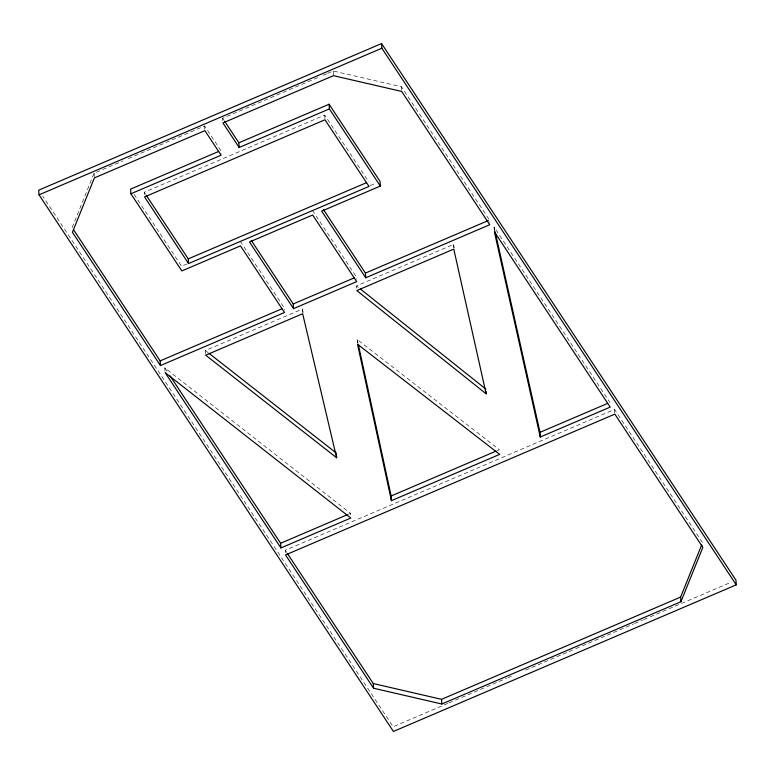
<?xml version="1.0" encoding="UTF-8"?>
<svg xmlns="http://www.w3.org/2000/svg" width="775" height="775" viewBox="0 0 775 775"><rect width="100%" height="100%" fill="white"/><g stroke="black" fill="none" stroke-linecap="round" stroke-linejoin="round"><path stroke-width="0.58" stroke-dasharray="3.88 2.91" d="M72.153 227.598L94.095 173.232L122.837 160.948M128.359 158.584L204.619 125.976L220.827 150.524L221.04 154.031M222.793 120.59L222.657 118.255L317.702 77.607M323.233 75.243L326.546 73.828M327.651 73.354L333.173 70.99L401.45 86.771L489.471 220.052L489.606 222.396M144.402 194.602L144.266 192.258L324.706 115.097L368.716 181.737M187.104 263.897L181.573 266.261L133.92 194.118M370.092 185.642L375.623 183.278M205.617 354.039L205.404 350.532L302.386 309.051L303.219 312.567M356.655 288.242L356.519 285.907L453.501 244.425L454.295 247.961M348.324 514.3L350.542 513.35L350.746 516.867M497.192 450.643L499.4 449.694L357.246 339.566L357.459 343.073M285.394 552.604L285.258 550.269L614.546 409.442L702.567 542.723L702.78 546.23M447.688 703.448L393.148 726.776L42.751 196.211M448.802 702.973L454.363 700.59M455.477 700.116L506.676 678.222M507.79 677.747L513.36 675.364M525.605 670.133L567.901 652.046M569.015 651.562L574.575 649.188M575.689 648.714L581.26 646.331M582.364 645.856L633.572 623.962M634.686 623.478L642.475 620.145M643.589 619.671L649.15 617.297M650.264 616.813L731.523 582.073M205.404 350.532L208.252 352.761M165.017 371.399L164.804 367.892L350.542 513.35M356.519 285.907L358.408 287.409M494.305 230.572L494.101 227.065L609.915 402.428M312.383 210.325L356.393 276.956L356.539 279.3M222.657 118.255L223.956 120.222M240.211 241.19L284.222 307.83L284.357 310.165M144.266 192.258L145.603 194.283M164.804 367.892L168.136 372.93M285.258 550.269L286.585 552.284M494.101 227.065L494.886 230.611M357.246 339.566L358.011 343.093M614.546 409.442L614.759 412.959M453.501 244.425L453.714 247.942M401.45 86.771L401.653 90.288M333.173 70.99L333.453 75.669M324.706 115.097L324.909 118.604M302.386 309.051L302.599 312.558M204.619 125.976L204.823 129.483M94.095 173.232L94.308 176.739"/><path stroke-width="1.16" d="M680.905 601.768L702.847 547.402L614.827 414.121L285.529 554.948L373.55 688.229L441.827 704.01L680.905 601.768L680.624 597.089L701.675 544.941M381.571 43.545L38.75 190.156L39.031 194.835L393.429 731.455L736.25 584.844L735.969 580.165L381.571 43.545L381.852 48.224L736.25 584.844M39.031 194.835L381.852 48.224M218.627 151.464L130.617 189.1L130.888 193.779L181.854 270.94L240.492 245.869L284.502 312.499L160.454 365.558L72.433 232.277L94.376 177.911L204.891 130.646L221.108 155.203L130.888 193.779M239.155 147.483L238.874 142.803L329.094 104.228L380.05 181.389L380.331 186.068L321.683 211.139L365.693 277.779L489.742 224.731L401.721 91.45L333.453 75.669L222.938 122.934L239.155 147.483L329.365 108.907L329.094 104.228M188.557 263.577L144.547 196.937L324.977 119.776L368.987 186.417L188.557 263.577L188.277 258.898L366.498 182.687M160.454 365.558L160.173 360.879L282.003 308.77M293.522 308.644L249.511 242.003L312.664 214.995L356.674 281.635L293.522 308.644L293.241 303.965L354.185 277.905M365.693 277.779L365.422 273.1L488.357 220.526M280.899 547.935L165.085 372.572L350.823 518.029L280.899 547.935L280.627 543.256L347.21 514.774M391.414 500.669L357.527 344.245L499.681 454.373L391.414 500.669L391.142 495.99L496.087 451.108M540.272 437.013L494.373 231.744L610.196 407.108L540.272 437.013L540.001 432.334L607.697 403.378M287.254 553.302L373.279 683.55L441.547 699.331L680.624 597.089M209.202 353.497L336.331 453.065M336.612 457.744L205.685 355.202L302.667 313.73L336.612 457.744L336.398 454.237M360.298 288.92L485.857 389.127M486.138 393.807L356.8 290.586L453.782 249.104L486.138 393.807L485.993 391.462M329.365 108.907L380.331 186.068M323.407 209.492L365.422 273.1M224.605 121.2L238.874 142.803M251.236 240.357L293.241 303.965M146.272 195.29L188.277 258.898M73.489 229.613L160.173 360.879M170.132 375.952L280.627 543.256M495.157 231.783L540.001 432.334M358.273 344.274L391.142 495.99M441.547 699.331L441.827 704.01M373.279 683.55L373.55 688.229"/></g></svg>
